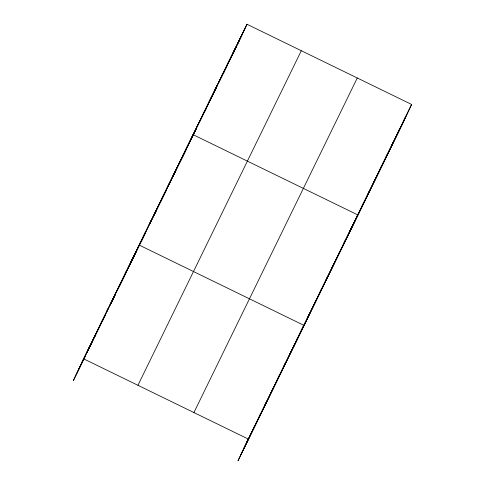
<?xml version="1.0" encoding="UTF-8"?>
<svg xmlns="http://www.w3.org/2000/svg" width="485" height="485" viewBox="0 0 485 485"><rect width="100%" height="100%" fill="white"/><g stroke="black" fill="none" stroke-linecap="round" stroke-linejoin="round"><path stroke-width="0.73" d="M83.608 358.821L248.241 439.028L238.02 460.75L401.392 126.179L411.613 104.457L246.98 24.25L83.608 358.821L73.387 380.543L85.73 355.262M87.779 350.437L89.78 346.181M93.951 337.796L95.951 333.541M100.122 325.156L102.123 320.906M106.294 312.516L108.294 308.266M112.465 299.875L114.466 295.626M118.637 287.235L120.638 282.985M124.809 274.601L126.809 270.345M130.98 261.961L132.981 257.705M130.289 263.907L128.931 266.786L134.921 254.522M130.562 263.331L131.647 261.021L126.124 272.334M131.926 260.427L135.527 252.776M135.794 252.2L136.879 249.896M137.152 249.32L139.153 245.064L303.786 325.277L293.57 346.993M143.142 237.05L145.142 232.8M149.131 224.785L151.132 220.529M155.121 212.515L157.122 208.265M161.111 200.25L163.112 195.995M167.101 187.98L169.107 183.73M173.096 175.715L175.097 171.46M179.086 163.445L181.087 159.195M185.076 151.181L187.077 146.925M183.93 154.072L182.845 156.376L186.628 148.628M184.203 153.496L186.955 147.646M187.234 147.052L188.35 144.675L170.696 180.832M188.623 144.1L193.066 134.66L357.7 214.867L347.478 236.589M197.055 126.646L199.056 122.39M203.045 114.375L205.046 110.125M209.035 102.111L211.036 97.855M215.025 89.84L217.025 85.59M221.014 77.576L223.015 73.32M227.004 65.305L229.005 61.055M232.994 53.041L234.995 48.785M238.984 40.77L240.984 36.52M238.111 43.086L246.98 24.25M252.412 430.644L254.413 426.394M258.584 418.003L260.584 413.753M264.755 405.363L266.756 401.113M270.927 392.723L272.928 388.473M277.099 380.088L279.099 375.833M283.27 367.448L285.271 363.192M289.442 354.808L291.443 350.552M295.614 342.167L297.614 337.918M307.775 317.263L309.782 313.007M313.771 304.992L315.771 300.742M319.761 292.728L321.761 288.472M325.75 280.457L327.751 276.207M331.74 268.193L333.741 263.937M337.73 255.922L339.73 251.673M343.719 243.658L345.72 239.402M349.709 231.387L351.71 227.138M361.689 206.852L363.689 202.597M367.678 194.582L369.679 190.332M373.668 182.318L375.669 178.062M379.658 170.047L381.659 165.797M385.648 157.783L387.654 153.527M391.644 145.512L393.644 141.262M397.633 133.248L399.634 128.992M403.623 120.977L405.624 116.727M81.607 363.077L244.973 28.5M78.897 368.836L85.069 356.202M85.39 355.535L97.085 331.588M97.412 330.922L109.755 305.641M110.077 304.974L115.6 293.667M115.927 293.001L146.106 231.193M146.422 230.551L170.381 181.481M188.665 144.027L206.325 107.87M206.64 107.227L242.264 34.265M76.103 374.778L85.196 356.154M86.821 352.825L88.446 349.497M88.767 348.836L105.009 315.571M109.555 306.259L113.132 298.942M113.454 298.275L115.727 293.619M117.352 290.291L118.977 286.968M119.304 286.302L125.476 273.661M131.962 260.378L136.061 251.982M136.691 250.69L145.833 231.969M149.932 223.573L155.291 212.6M155.606 211.951L161.596 199.687M161.911 199.038L166.64 189.356M168.216 186.125L173.26 175.794M173.575 175.152L179.25 163.53M180.826 160.299L186.501 148.677M187.131 147.385L191.229 138.995M191.545 138.346L196.279 128.664M199.747 121.559L209.205 102.189M209.52 101.541L217.086 86.045M218.662 82.82L227.174 65.384M227.489 64.741L229.696 60.219M231.272 56.994L233.479 52.471M233.794 51.828L236.947 45.372M237.577 44.08L239.469 40.206M88.331 349.94L91.901 342.622M92.229 341.955L92.877 340.628M94.502 337.299L95.151 335.972M102.299 321.337L103.923 318.008M104.245 317.348L104.893 316.014M111.065 303.374L115.291 294.728M119.837 285.416L122.438 280.094M122.76 279.427L126.009 272.776M135.236 253.873L136.182 251.939M141.541 240.96L145.645 232.57M154.157 215.134L156.049 211.26M160.462 202.221L164.56 193.824M164.876 193.182L166.137 190.599M173.072 176.394L175.91 170.581M179.377 163.481L182.53 157.025M191.987 137.655L196.085 129.259M204.597 111.829L206.489 107.955M210.902 98.916L216.577 87.294M223.518 73.09L224.779 70.507M225.095 69.858L227.301 65.342M229.823 60.176L236.759 45.972M137.94 385.29L301.306 50.719M193.915 412.559L357.281 77.988M246.241 443.284L411.613 104.457M243.531 449.049L406.897 114.478M240.736 454.985L404.102 120.413"/></g></svg>
